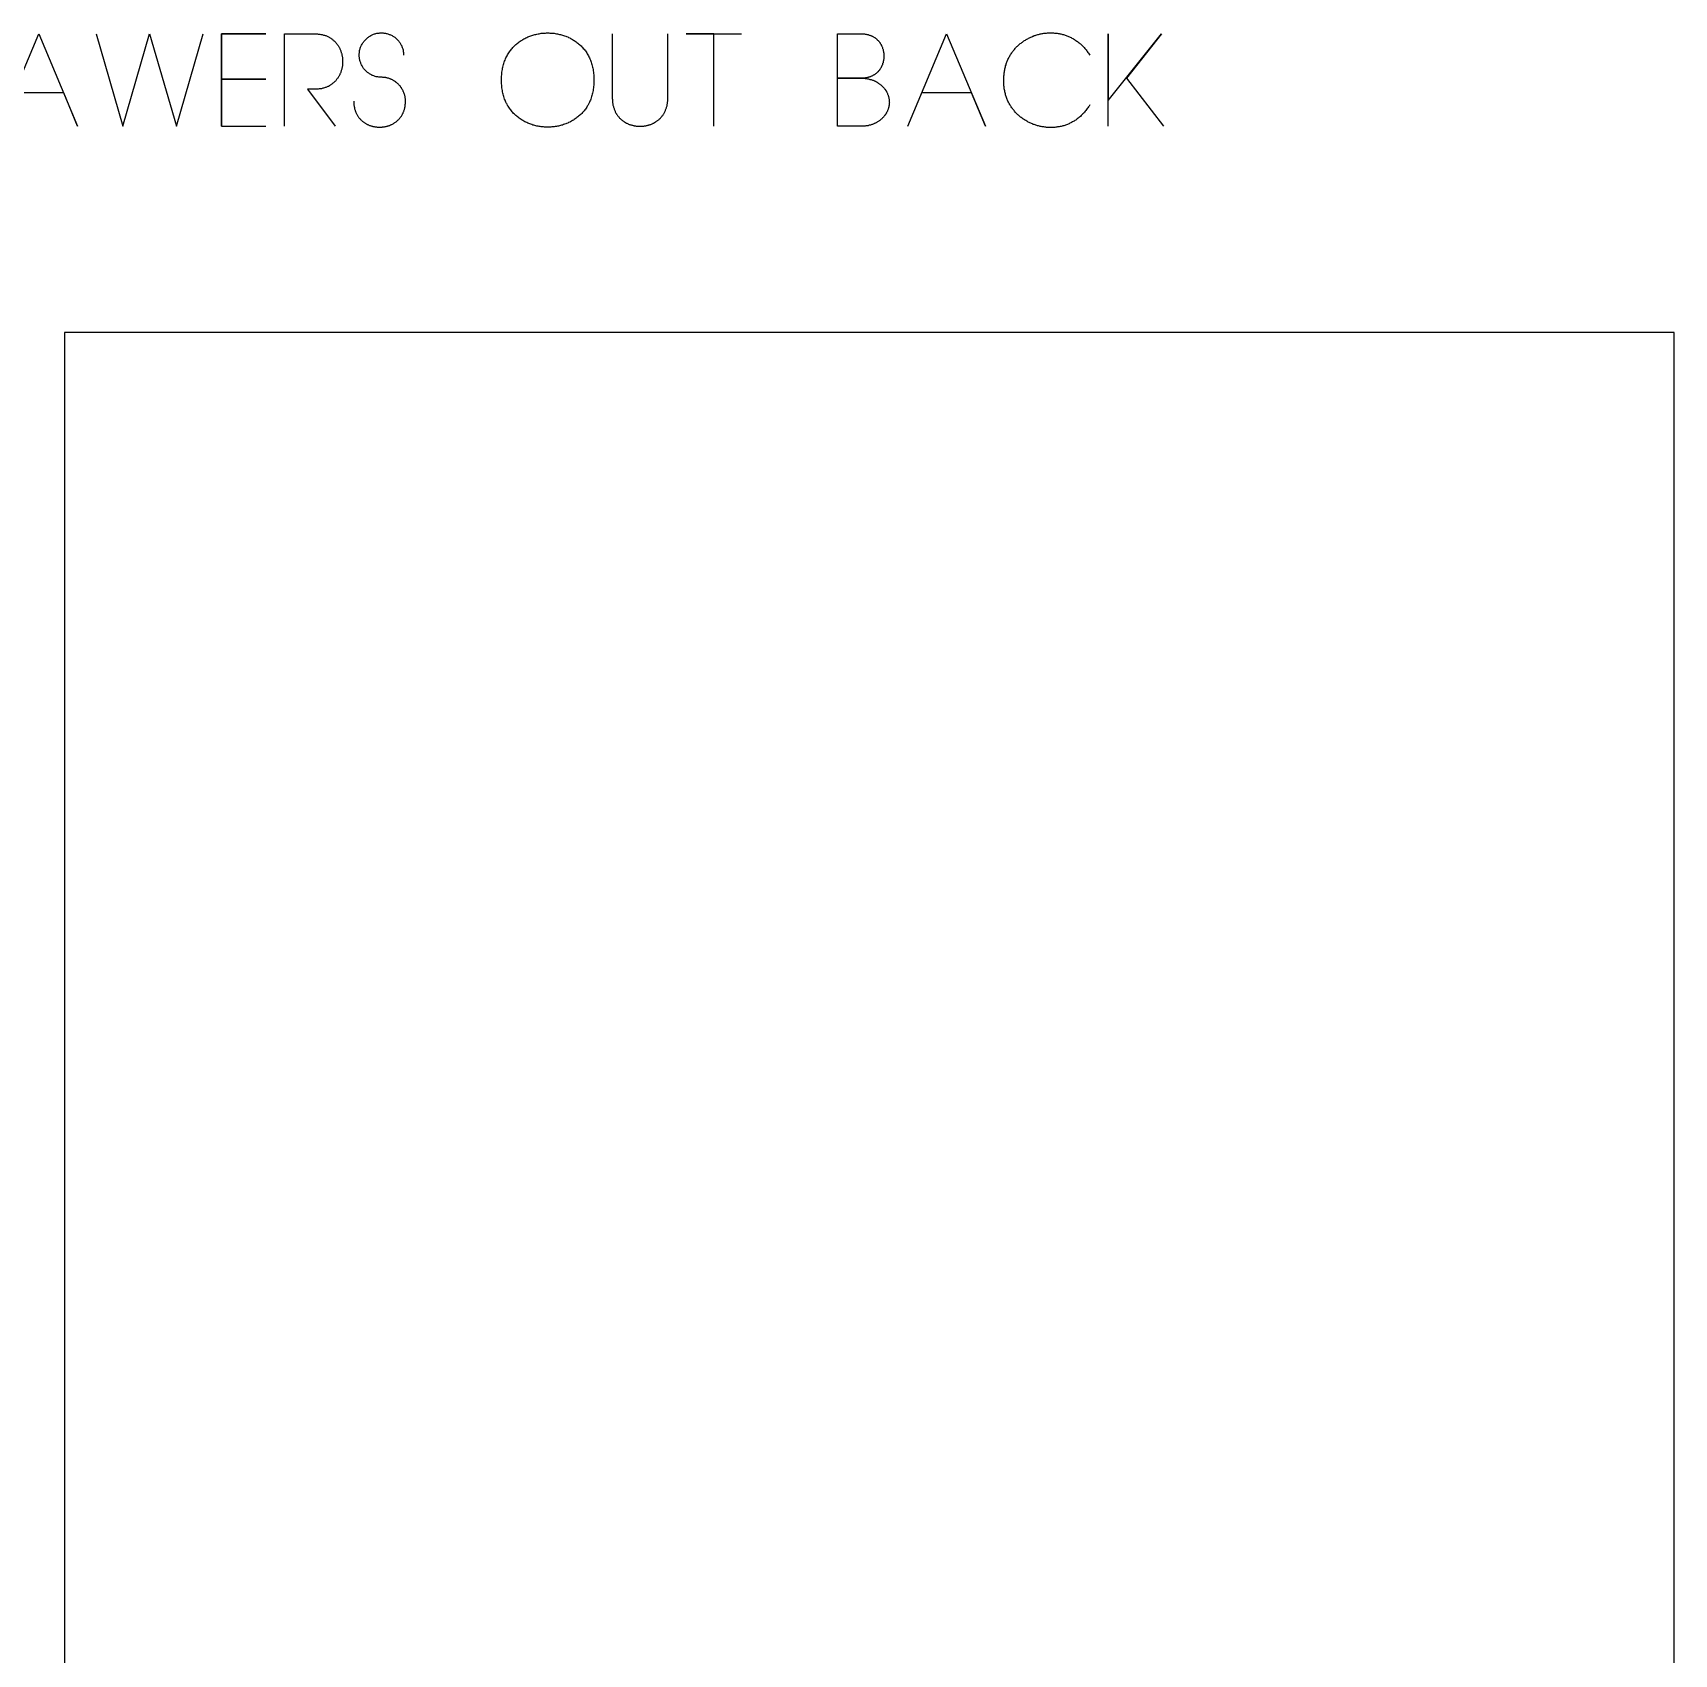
# Model space of a CAD drawing. Extents: x -767 to 4956, y -438 to 2808.
# Drawn here: x 3713 to 4956, y 1439 to 2667 of the extents above; entities that cross this region are included whole.
import ezdxf

# ---------------------------------------------------------------- set-up
doc = ezdxf.new("R2010")
doc.units = 0
doc.layers.add('DEFAULT_LAYER', color=1, linetype='CONTINUOUS')
doc.layers.add('T5_LOGOLAYER_2', color=18, linetype='CONTINUOUS')

msp = doc.modelspace()

# ---------------------------------------------------------------- linework, layer by layer
at = {"layer": 'DEFAULT_LAYER'}
msp.add_lwpolyline([(3736.5, 0), (4956.5, 0), (4956.5, 2440), (3736.5, 2440)], close=True, dxfattribs=at)
at = {"layer": 'T5_LOGOLAYER_2'}
for points in [[(3687.6, 2596.4), (3717, 2666.4), (3746.4, 2596.4), (3735.9, 2621.6), (3698.8, 2621.6)], [(3760.4, 2666.4), (3780.7, 2596.4), (3801, 2666.4), (3821.3, 2596.4), (3841.6, 2666.4)], [(3855.6, 2596.4), (3855.6, 2666.4), (3889.2, 2666.4), (3855.6, 2666.4), (3855.6, 2632.1), (3889.2, 2632.1), (3855.6, 2632.1), (3855.6, 2596.4), (3889.2, 2596.4)], [(3903.2, 2596.4), (3903.2, 2666.4), (3926.3, 2666.4), (3927, 2666.4), (3927.6, 2666.3), (3928.3, 2666.3), (3928.9, 2666.2), (3929.5, 2666.2), (3930.1, 2666.1), (3930.7, 2666), (3931.3, 2665.9), (3931.8, 2665.8), (3932.4, 2665.6), (3932.9, 2665.5), (3933.5, 2665.3), (3934, 2665.2), (3934.5, 2665), (3935, 2664.8), (3935.5, 2664.6), (3936, 2664.3), (3936.5, 2664.1), (3937, 2663.9), (3937.4, 2663.6), (3937.9, 2663.3), (3938.3, 2663.1), (3938.7, 2662.8), (3939.1, 2662.5), (3939.5, 2662.2), (3939.9, 2661.9), (3940.3, 2661.5), (3940.7, 2661.2), (3941.1, 2660.9), (3941.4, 2660.5), (3941.8, 2660.2), (3942.1, 2659.8), (3942.4, 2659.4), (3942.7, 2659), (3943, 2658.7), (3943.3, 2658.3), (3943.6, 2657.9), (3943.9, 2657.5), (3944.1, 2657), (3944.4, 2656.6), (3944.6, 2656.2), (3944.9, 2655.8), (3945.1, 2655.3), (3945.3, 2654.9), (3945.5, 2654.4), (3945.7, 2654), (3945.9, 2653.5), (3946, 2653.1), (3946.2, 2652.6), (3946.3, 2652.1), (3946.5, 2651.7), (3946.6, 2651.2), (3946.7, 2650.7), (3946.8, 2650.2), (3946.9, 2649.8), (3947, 2649.3), (3947.1, 2648.8), (3947.2, 2648.3), (3947.2, 2647.8), (3947.3, 2647.3), (3947.3, 2646.8), (3947.3, 2646.3), (3947.3, 2645.9), (3947.3, 2645.4), (3947.3, 2644.9), (3947.3, 2644.4), (3947.3, 2643.9), (3947.3, 2643.4), (3947.2, 2642.9), (3947.2, 2642.4), (3947.1, 2641.9), (3947, 2641.4), (3946.9, 2641), (3946.8, 2640.5), (3946.7, 2640), (3946.6, 2639.5), (3946.5, 2639.1), (3946.3, 2638.6), (3946.2, 2638.1), (3946, 2637.7), (3945.9, 2637.2), (3945.7, 2636.7), (3945.5, 2636.3), (3945.3, 2635.8), (3945.1, 2635.4), (3944.9, 2635), (3944.6, 2634.5), (3944.4, 2634.1), (3944.1, 2633.7), (3943.9, 2633.3), (3943.6, 2632.9), (3943.3, 2632.5), (3943, 2632.1), (3942.7, 2631.7), (3942.4, 2631.3), (3942.1, 2630.9), (3941.8, 2630.6), (3941.4, 2630.2), (3941.1, 2629.9), (3940.7, 2629.5), (3940.3, 2629.2), (3939.9, 2628.9), (3939.5, 2628.5), (3939.1, 2628.2), (3938.7, 2627.9), (3938.3, 2627.7), (3937.9, 2627.4), (3937.4, 2627.1), (3937, 2626.9), (3936.5, 2626.6), (3936, 2626.4), (3935.5, 2626.2), (3935, 2626), (3934.5, 2625.8), (3934, 2625.6), (3933.5, 2625.4), (3932.9, 2625.2), (3932.4, 2625.1), (3931.8, 2625), (3931.3, 2624.8), (3930.7, 2624.7), (3930.1, 2624.6), (3929.5, 2624.6), (3928.9, 2624.5), (3928.3, 2624.4), (3927.6, 2624.4), (3927, 2624.4), (3926.3, 2624.4), (3920.7, 2624.4), (3941.7, 2596.4)], [(3955.7, 2615.3), (3955.8, 2614.7), (3955.8, 2614.1), (3955.8, 2613.5), (3955.9, 2612.9), (3955.9, 2612.3), (3956, 2611.8), (3956.1, 2611.2), (3956.2, 2610.7), (3956.3, 2610.1), (3956.4, 2609.6), (3956.6, 2609.1), (3956.7, 2608.6), (3956.9, 2608.1), (3957, 2607.6), (3957.2, 2607.2), (3957.4, 2606.7), (3957.6, 2606.2), (3957.9, 2605.8), (3958.1, 2605.4), (3958.3, 2604.9), (3958.6, 2604.5), (3958.8, 2604.1), (3959.1, 2603.7), (3959.4, 2603.3), (3959.6, 2602.9), (3959.9, 2602.6), (3960.2, 2602.2), (3960.6, 2601.9), (3960.9, 2601.5), (3961.2, 2601.2), (3961.5, 2600.9), (3961.9, 2600.6), (3962.2, 2600.3), (3962.6, 2600), (3962.9, 2599.7), (3963.3, 2599.4), (3963.7, 2599.2), (3964.1, 2598.9), (3964.4, 2598.7), (3964.8, 2598.4), (3965.2, 2598.2), (3965.6, 2598), (3966, 2597.8), (3966.5, 2597.6), (3966.9, 2597.4), (3967.3, 2597.2), (3967.7, 2597), (3968.1, 2596.9), (3968.6, 2596.7), (3969, 2596.6), (3969.5, 2596.5), (3969.9, 2596.4), (3970.3, 2596.2), (3970.8, 2596.1), (3971.2, 2596.1), (3971.7, 2596), (3972.1, 2595.9), (3972.6, 2595.8), (3973.1, 2595.8), (3973.5, 2595.7), (3974, 2595.7), (3974.4, 2595.7), (3974.9, 2595.7), (3975.3, 2595.7), (3975.8, 2595.7), (3976.3, 2595.7), (3976.7, 2595.7), (3977.2, 2595.7), (3977.6, 2595.8), (3978.1, 2595.8), (3978.5, 2595.9), (3979, 2596), (3979.5, 2596.1), (3979.9, 2596.1), (3980.3, 2596.2), (3980.8, 2596.4), (3981.2, 2596.5), (3981.7, 2596.6), (3982.1, 2596.7), (3982.5, 2596.9), (3983, 2597), (3983.4, 2597.2), (3983.8, 2597.4), (3984.2, 2597.6), (3984.6, 2597.8), (3985.1, 2598), (3985.5, 2598.2), (3985.9, 2598.4), (3986.2, 2598.7), (3986.6, 2598.9), (3987, 2599.2), (3987.4, 2599.4), (3987.8, 2599.7), (3988.1, 2600), (3988.5, 2600.3), (3988.8, 2600.6), (3989.2, 2600.9), (3989.5, 2601.2), (3989.8, 2601.5), (3990.1, 2601.9), (3990.4, 2602.2), (3990.7, 2602.6), (3991, 2602.9), (3991.3, 2603.3), (3991.6, 2603.7), (3991.9, 2604.1), (3992.1, 2604.5), (3992.4, 2604.9), (3992.6, 2605.4), (3992.8, 2605.8), (3993.1, 2606.2), (3993.3, 2606.7), (3993.5, 2607.2), (3993.6, 2607.6), (3993.8, 2608.1), (3994, 2608.6), (3994.1, 2609.1), (3994.3, 2609.6), (3994.4, 2610.1), (3994.5, 2610.7), (3994.6, 2611.2), (3994.7, 2611.8), (3994.8, 2612.3), (3994.8, 2612.9), (3994.9, 2613.5), (3994.9, 2614.1), (3994.9, 2614.7), (3994.9, 2615.3), (3994.9, 2615.7), (3994.9, 2616.2), (3994.9, 2616.7), (3994.9, 2617.1), (3994.8, 2617.6), (3994.7, 2618), (3994.7, 2618.5), (3994.6, 2618.9), (3994.5, 2619.4), (3994.4, 2619.8), (3994.3, 2620.3), (3994.1, 2620.7), (3994, 2621.1), (3993.8, 2621.5), (3993.7, 2621.9), (3993.5, 2622.4), (3993.3, 2622.8), (3993.2, 2623.2), (3993, 2623.6), (3992.8, 2623.9), (3992.5, 2624.3), (3992.3, 2624.7), (3992.1, 2625.1), (3991.8, 2625.4), (3991.6, 2625.8), (3991.3, 2626.2), (3991.1, 2626.5), (3990.8, 2626.9), (3990.5, 2627.2), (3990.2, 2627.5), (3989.9, 2627.8), (3989.6, 2628.1), (3989.3, 2628.5), (3989, 2628.7), (3988.7, 2629), (3988.3, 2629.3), (3988, 2629.6), (3987.6, 2629.9), (3987.3, 2630.1), (3986.9, 2630.4), (3986.6, 2630.6), (3986.2, 2630.8), (3985.8, 2631.1), (3985.4, 2631.3), (3985, 2631.5), (3984.6, 2631.7), (3984.2, 2631.9), (3983.8, 2632), (3983.4, 2632.2), (3983, 2632.4), (3982.6, 2632.5), (3982.2, 2632.7), (3981.7, 2632.8), (3981.3, 2632.9), (3980.9, 2633), (3980.4, 2633.1), (3980, 2633.2), (3979.5, 2633.3), (3979.1, 2633.3), (3978.6, 2633.4), (3978.1, 2633.4), (3977.7, 2633.4), (3977.2, 2633.5), (3976.7, 2633.5), (3976, 2633.5), (3975.4, 2633.5), (3974.7, 2633.6), (3974, 2633.7), (3973.4, 2633.8), (3972.7, 2633.9), (3972.1, 2634.1), (3971.5, 2634.3), (3970.9, 2634.5), (3970.3, 2634.7), (3969.7, 2634.9), (3969.2, 2635.2), (3968.6, 2635.5), (3968.1, 2635.8), (3967.6, 2636.1), (3967.1, 2636.5), (3966.6, 2636.8), (3966.1, 2637.2), (3965.7, 2637.6), (3965.2, 2638), (3964.8, 2638.4), (3964.4, 2638.8), (3964, 2639.3), (3963.6, 2639.7), (3963.2, 2640.2), (3962.9, 2640.7), (3962.6, 2641.2), (3962.3, 2641.7), (3962, 2642.2), (3961.7, 2642.8), (3961.4, 2643.3), (3961.2, 2643.8), (3961, 2644.4), (3960.8, 2644.9), (3960.6, 2645.5), (3960.4, 2646.1), (3960.3, 2646.7), (3960.2, 2647.2), (3960.1, 2647.8), (3960, 2648.4), (3959.9, 2649), (3959.9, 2649.6), (3959.9, 2650.2), (3959.9, 2650.8), (3959.9, 2651.4), (3960, 2652), (3960, 2652.6), (3960.1, 2653.2), (3960.2, 2653.8), (3960.4, 2654.4), (3960.5, 2655), (3960.7, 2655.6), (3960.9, 2656.2), (3961.2, 2656.7), (3961.4, 2657.3), (3961.7, 2657.9), (3962, 2658.5), (3962.3, 2659), (3962.7, 2659.6), (3963.1, 2660.1), (3963.5, 2660.6), (3963.9, 2661.2), (3964.4, 2661.7), (3964.8, 2662.2), (3965.3, 2662.6), (3965.9, 2663.1), (3966.4, 2663.5), (3966.9, 2663.9), (3967.5, 2664.3), (3968, 2664.7), (3968.6, 2665), (3969.1, 2665.3), (3969.7, 2665.6), (3970.3, 2665.8), (3970.8, 2666.1), (3971.4, 2666.3), (3972, 2666.5), (3972.6, 2666.6), (3973.2, 2666.8), (3973.8, 2666.9), (3974.4, 2667), (3975, 2667), (3975.6, 2667.1), (3976.2, 2667.1), (3976.8, 2667.1), (3977.4, 2667.1), (3978, 2667.1), (3978.6, 2667), (3979.2, 2666.9), (3979.8, 2666.8), (3980.3, 2666.7), (3980.9, 2666.6), (3981.5, 2666.4), (3982.1, 2666.2), (3982.6, 2666), (3983.2, 2665.8), (3983.7, 2665.6), (3984.3, 2665.3), (3984.8, 2665), (3985.3, 2664.7), (3985.8, 2664.4), (3986.3, 2664.1), (3986.8, 2663.8), (3987.3, 2663.4), (3987.7, 2663), (3988.2, 2662.6), (3988.6, 2662.2), (3989, 2661.8), (3989.4, 2661.4), (3989.8, 2660.9), (3990.2, 2660.4), (3990.6, 2659.9), (3990.9, 2659.4), (3991.2, 2658.9), (3991.5, 2658.4), (3991.8, 2657.8), (3992.1, 2657.3), (3992.3, 2656.7), (3992.5, 2656.1), (3992.7, 2655.5), (3992.9, 2654.9), (3993.1, 2654.3), (3993.2, 2653.6), (3993.3, 2653), (3993.4, 2652.3), (3993.5, 2651.6), (3993.5, 2651), (3993.5, 2650.3)], [(4151.7, 2666.4), (4151.7, 2617.4), (4151.8, 2616.7), (4151.8, 2616.1), (4151.8, 2615.4), (4151.9, 2614.8), (4151.9, 2614.2), (4152, 2613.6), (4152.1, 2613), (4152.2, 2612.4), (4152.3, 2611.9), (4152.5, 2611.3), (4152.6, 2610.8), (4152.8, 2610.2), (4153, 2609.7), (4153.1, 2609.2), (4153.3, 2608.7), (4153.5, 2608.2), (4153.8, 2607.7), (4154, 2607.2), (4154.2, 2606.7), (4154.5, 2606.3), (4154.8, 2605.8), (4155, 2605.4), (4155.3, 2605), (4155.6, 2604.6), (4155.9, 2604.2), (4156.2, 2603.8), (4156.6, 2603.4), (4156.9, 2603), (4157.2, 2602.6), (4157.6, 2602.3), (4157.9, 2601.9), (4158.3, 2601.6), (4158.7, 2601.3), (4159.1, 2601), (4159.4, 2600.7), (4159.8, 2600.4), (4160.2, 2600.1), (4160.7, 2599.8), (4161.1, 2599.6), (4161.5, 2599.3), (4161.9, 2599.1), (4162.3, 2598.8), (4162.8, 2598.6), (4163.2, 2598.4), (4163.7, 2598.2), (4164.1, 2598), (4164.6, 2597.8), (4165, 2597.7), (4165.5, 2597.5), (4166, 2597.4), (4166.4, 2597.2), (4166.9, 2597.1), (4167.4, 2597), (4167.9, 2596.9), (4168.3, 2596.8), (4168.8, 2596.7), (4169.3, 2596.6), (4169.8, 2596.5), (4170.3, 2596.5), (4170.8, 2596.4), (4171.3, 2596.4), (4171.8, 2596.4), (4172.3, 2596.4), (4172.7, 2596.4), (4173.2, 2596.4), (4173.7, 2596.4), (4174.2, 2596.4), (4174.7, 2596.4), (4175.2, 2596.5), (4175.7, 2596.5), (4176.2, 2596.6), (4176.7, 2596.7), (4177.1, 2596.8), (4177.6, 2596.9), (4178.1, 2597), (4178.6, 2597.1), (4179.1, 2597.2), (4179.5, 2597.4), (4180, 2597.5), (4180.5, 2597.7), (4180.9, 2597.8), (4181.4, 2598), (4181.8, 2598.2), (4182.3, 2598.4), (4182.7, 2598.6), (4183.1, 2598.8), (4183.6, 2599.1), (4184, 2599.3), (4184.4, 2599.6), (4184.8, 2599.8), (4185.2, 2600.1), (4185.6, 2600.4), (4186, 2600.7), (4186.4, 2601), (4186.8, 2601.3), (4187.2, 2601.6), (4187.5, 2601.9), (4187.9, 2602.3), (4188.3, 2602.6), (4188.6, 2603), (4188.9, 2603.4), (4189.3, 2603.8), (4189.6, 2604.2), (4189.9, 2604.6), (4190.2, 2605), (4190.4, 2605.4), (4190.7, 2605.8), (4191, 2606.3), (4191.2, 2606.7), (4191.5, 2607.2), (4191.7, 2607.7), (4191.9, 2608.2), (4192.1, 2608.7), (4192.3, 2609.2), (4192.5, 2609.7), (4192.7, 2610.2), (4192.9, 2610.8), (4193, 2611.3), (4193.2, 2611.9), (4193.3, 2612.4), (4193.4, 2613), (4193.5, 2613.6), (4193.6, 2614.2), (4193.6, 2614.8), (4193.7, 2615.4), (4193.7, 2616.1), (4193.7, 2616.7), (4193.7, 2617.4), (4193.7, 2666.4)], [(4228.7, 2596.4), (4228.7, 2666.4), (4207.7, 2666.4), (4249.7, 2666.4)], [(4375.7, 2596.4), (4405.1, 2666.4), (4434.5, 2596.4), (4424, 2621.6), (4386.9, 2621.6)], [(4513.6, 2612.5), (4513.1, 2611.7), (4512.7, 2611), (4512.2, 2610.3), (4511.7, 2609.7), (4511.2, 2609), (4510.7, 2608.4), (4510.2, 2607.8), (4509.7, 2607.1), (4509.2, 2606.6), (4508.7, 2606), (4508.1, 2605.4), (4507.6, 2604.9), (4507, 2604.4), (4506.5, 2603.8), (4505.9, 2603.3), (4505.3, 2602.9), (4504.7, 2602.4), (4504.1, 2602), (4503.5, 2601.5), (4502.9, 2601.1), (4502.3, 2600.7), (4501.7, 2600.3), (4501.1, 2599.9), (4500.5, 2599.6), (4499.8, 2599.2), (4499.2, 2598.9), (4498.5, 2598.6), (4497.9, 2598.3), (4497.2, 2598), (4496.6, 2597.8), (4495.9, 2597.5), (4495.3, 2597.3), (4494.6, 2597), (4493.9, 2596.8), (4493.2, 2596.6), (4492.6, 2596.5), (4491.9, 2596.3), (4491.2, 2596.1), (4490.5, 2596), (4489.8, 2595.9), (4489.1, 2595.8), (4488.5, 2595.7), (4487.8, 2595.6), (4487.1, 2595.5), (4486.4, 2595.5), (4485.7, 2595.4), (4485, 2595.4), (4484.3, 2595.4), (4483.6, 2595.4), (4482.9, 2595.4), (4482.2, 2595.4), (4481.5, 2595.5), (4480.8, 2595.5), (4480.2, 2595.6), (4479.5, 2595.7), (4478.8, 2595.8), (4478.1, 2595.9), (4477.4, 2596), (4476.7, 2596.1), (4476.1, 2596.2), (4475.4, 2596.4), (4474.7, 2596.6), (4474, 2596.8), (4473.4, 2596.9), (4472.7, 2597.2), (4472.1, 2597.4), (4471.4, 2597.6), (4470.8, 2597.8), (4470.1, 2598.1), (4469.5, 2598.4), (4468.8, 2598.6), (4468.2, 2598.9), (4467.6, 2599.2), (4467, 2599.5), (4466.4, 2599.9), (4465.8, 2600.2), (4465.2, 2600.6), (4464.6, 2600.9), (4464, 2601.3), (4463.4, 2601.7), (4462.8, 2602.1), (4462.3, 2602.5), (4461.7, 2602.9), (4461.2, 2603.3), (4460.6, 2603.8), (4460.1, 2604.2), (4459.6, 2604.7), (4459.1, 2605.1), (4458.6, 2605.6), (4458.1, 2606.1), (4457.6, 2606.6), (4457.1, 2607.1), (4456.6, 2607.7), (4456.2, 2608.2), (4455.7, 2608.7), (4455.3, 2609.3), (4454.9, 2609.9), (4454.5, 2610.4), (4454.1, 2611), (4453.7, 2611.6), (4453.3, 2612.2), (4453, 2612.8), (4452.6, 2613.5), (4452.3, 2614.1), (4451.9, 2614.7), (4451.6, 2615.4), (4451.3, 2616.1), (4451, 2616.7), (4450.8, 2617.4), (4450.5, 2618.1), (4450.3, 2618.8), (4450, 2619.5), (4449.8, 2620.2), (4449.6, 2621), (4449.4, 2621.7), (4449.2, 2622.4), (4449.1, 2623.2), (4448.9, 2624), (4448.8, 2624.7), (4448.7, 2625.5), (4448.6, 2626.3), (4448.5, 2627.1), (4448.5, 2627.9), (4448.4, 2628.7), (4448.4, 2629.5), (4448.4, 2630.4), (4448.4, 2631.2), (4448.5, 2632.1), (4448.5, 2632.9), (4448.5, 2633.7), (4448.5, 2634.5), (4448.6, 2635.3), (4448.7, 2636.1), (4448.8, 2636.9), (4448.9, 2637.7), (4449, 2638.4), (4449.1, 2639.2), (4449.3, 2639.9), (4449.5, 2640.7), (4449.6, 2641.4), (4449.8, 2642.1), (4450.1, 2642.9), (4450.3, 2643.6), (4450.5, 2644.3), (4450.8, 2644.9), (4451, 2645.6), (4451.3, 2646.3), (4451.6, 2646.9), (4451.9, 2647.6), (4452.2, 2648.2), (4452.6, 2648.9), (4452.9, 2649.5), (4453.3, 2650.1), (4453.6, 2650.7), (4454, 2651.3), (4454.4, 2651.9), (4454.8, 2652.4), (4455.2, 2653), (4455.6, 2653.6), (4456.1, 2654.1), (4456.5, 2654.6), (4457, 2655.2), (4457.4, 2655.7), (4457.9, 2656.2), (4458.4, 2656.7), (4458.9, 2657.1), (4459.4, 2657.6), (4459.9, 2658.1), (4460.4, 2658.5), (4460.9, 2659), (4461.5, 2659.4), (4462, 2659.8), (4462.5, 2660.2), (4463.1, 2660.6), (4463.7, 2661), (4464.2, 2661.4), (4464.8, 2661.7), (4465.4, 2662.1), (4466, 2662.4), (4466.6, 2662.7), (4467.2, 2663.1), (4467.8, 2663.4), (4468.4, 2663.7), (4469, 2663.9), (4469.6, 2664.2), (4470.3, 2664.5), (4470.9, 2664.7), (4471.5, 2665), (4472.2, 2665.2), (4472.8, 2665.4), (4473.5, 2665.6), (4474.1, 2665.8), (4474.8, 2666), (4475.4, 2666.1), (4476.1, 2666.3), (4476.8, 2666.4), (4477.4, 2666.6), (4478.1, 2666.7), (4478.8, 2666.8), (4479.4, 2666.9), (4480.1, 2666.9), (4480.8, 2667), (4481.5, 2667.1), (4482.1, 2667.1), (4482.8, 2667.1), (4483.5, 2667.1), (4484.2, 2667.1), (4484.9, 2667.1), (4485.5, 2667.1), (4486.2, 2667.1), (4486.9, 2667), (4487.6, 2667), (4488.3, 2666.9), (4488.9, 2666.8), (4489.6, 2666.7), (4490.3, 2666.6), (4491, 2666.4), (4491.6, 2666.3), (4492.3, 2666.1), (4493, 2666), (4493.6, 2665.8), (4494.3, 2665.6), (4495, 2665.4), (4495.6, 2665.2), (4496.3, 2664.9), (4496.9, 2664.7), (4497.5, 2664.4), (4498.2, 2664.1), (4498.8, 2663.8), (4499.5, 2663.5), (4500.1, 2663.2), (4500.7, 2662.8), (4501.3, 2662.5), (4501.9, 2662.1), (4502.5, 2661.7), (4503.1, 2661.3), (4503.7, 2660.9), (4504.3, 2660.5), (4504.9, 2660.1), (4505.5, 2659.6), (4506, 2659.1), (4506.6, 2658.7), (4507.1, 2658.2), (4507.7, 2657.6), (4508.2, 2657.1), (4508.7, 2656.6), (4509.3, 2656), (4509.8, 2655.4), (4510.3, 2654.8), (4510.8, 2654.2), (4511.3, 2653.6), (4511.7, 2653), (4512.2, 2652.3), (4512.7, 2651.7), (4513.1, 2651), (4513.6, 2650.3)], [(4527.4, 2596.4), (4527.4, 2666.4), (4527.4, 2616), (4568, 2666.4), (4541.4, 2632.8), (4569.4, 2596.4)]]:
    msp.add_lwpolyline(points, dxfattribs=at)
for points in [[(4137.7, 2630.7), (4137.7, 2629.6), (4137.7, 2628.5), (4137.6, 2627.5), (4137.5, 2626.4), (4137.4, 2625.4), (4137.3, 2624.4), (4137.1, 2623.4), (4137, 2622.5), (4136.8, 2621.5), (4136.5, 2620.6), (4136.3, 2619.7), (4136, 2618.8), (4135.7, 2617.9), (4135.4, 2617), (4135.1, 2616.2), (4134.7, 2615.4), (4134.4, 2614.5), (4134, 2613.7), (4133.6, 2613), (4133.2, 2612.2), (4132.7, 2611.5), (4132.3, 2610.7), (4131.8, 2610), (4131.3, 2609.3), (4130.8, 2608.7), (4130.3, 2608), (4129.7, 2607.4), (4129.2, 2606.7), (4128.6, 2606.1), (4128, 2605.5), (4127.4, 2605), (4126.8, 2604.4), (4126.2, 2603.9), (4125.6, 2603.4), (4124.9, 2602.9), (4124.2, 2602.4), (4123.6, 2601.9), (4122.9, 2601.4), (4122.2, 2601), (4121.5, 2600.6), (4120.8, 2600.2), (4120.1, 2599.8), (4119.4, 2599.4), (4118.6, 2599.1), (4117.9, 2598.7), (4117.1, 2598.4), (4116.4, 2598.1), (4115.6, 2597.9), (4114.8, 2597.6), (4114, 2597.3), (4113.3, 2597.1), (4112.5, 2596.9), (4111.7, 2596.7), (4110.9, 2596.5), (4110.1, 2596.4), (4109.3, 2596.2), (4108.5, 2596.1), (4107.7, 2596), (4106.8, 2595.9), (4106, 2595.8), (4105.2, 2595.7), (4104.4, 2595.7), (4103.6, 2595.7), (4102.7, 2595.7), (4101.9, 2595.7), (4101.1, 2595.7), (4100.3, 2595.7), (4099.5, 2595.8), (4098.7, 2595.9), (4097.8, 2596), (4097, 2596.1), (4096.2, 2596.2), (4095.4, 2596.4), (4094.6, 2596.5), (4093.8, 2596.7), (4093, 2596.9), (4092.2, 2597.1), (4091.4, 2597.3), (4090.7, 2597.6), (4089.9, 2597.9), (4089.1, 2598.1), (4088.4, 2598.4), (4087.6, 2598.7), (4086.9, 2599.1), (4086.1, 2599.4), (4085.4, 2599.8), (4084.7, 2600.2), (4084, 2600.6), (4083.3, 2601), (4082.6, 2601.4), (4081.9, 2601.9), (4081.2, 2602.4), (4080.6, 2602.9), (4079.9, 2603.4), (4079.3, 2603.9), (4078.7, 2604.4), (4078.1, 2605), (4077.5, 2605.5), (4076.9, 2606.1), (4076.3, 2606.7), (4075.8, 2607.4), (4075.2, 2608), (4074.7, 2608.7), (4074.2, 2609.3), (4073.7, 2610), (4073.2, 2610.7), (4072.8, 2611.5), (4072.3, 2612.2), (4071.9, 2613), (4071.5, 2613.7), (4071.1, 2614.5), (4070.8, 2615.4), (4070.4, 2616.2), (4070.1, 2617), (4069.8, 2617.9), (4069.5, 2618.8), (4069.2, 2619.7), (4069, 2620.6), (4068.7, 2621.5), (4068.5, 2622.5), (4068.4, 2623.4), (4068.2, 2624.4), (4068.1, 2625.4), (4067.9, 2626.4), (4067.9, 2627.5), (4067.8, 2628.5), (4067.8, 2629.6), (4067.7, 2630.7), (4067.7, 2632.1), (4067.8, 2633.2), (4067.8, 2634.2), (4067.9, 2635.3), (4067.9, 2636.3), (4068.1, 2637.3), (4068.2, 2638.3), (4068.4, 2639.3), (4068.5, 2640.3), (4068.7, 2641.2), (4069, 2642.1), (4069.2, 2643.1), (4069.5, 2644), (4069.8, 2644.8), (4070.1, 2645.7), (4070.4, 2646.5), (4070.8, 2647.4), (4071.1, 2648.2), (4071.5, 2649), (4071.9, 2649.8), (4072.3, 2650.5), (4072.8, 2651.3), (4073.2, 2652), (4073.7, 2652.7), (4074.2, 2653.4), (4074.7, 2654.1), (4075.2, 2654.7), (4075.8, 2655.4), (4076.3, 2656), (4076.9, 2656.6), (4077.5, 2657.2), (4078.1, 2657.8), (4078.7, 2658.3), (4079.3, 2658.9), (4079.9, 2659.4), (4080.6, 2659.9), (4081.2, 2660.4), (4081.9, 2660.8), (4082.6, 2661.3), (4083.3, 2661.7), (4084, 2662.1), (4084.7, 2662.5), (4085.4, 2662.9), (4086.1, 2663.3), (4086.9, 2663.6), (4087.6, 2664), (4088.4, 2664.3), (4089.1, 2664.6), (4089.9, 2664.9), (4090.7, 2665.1), (4091.4, 2665.4), (4092.2, 2665.6), (4093, 2665.8), (4093.8, 2666), (4094.6, 2666.2), (4095.4, 2666.4), (4096.2, 2666.5), (4097, 2666.6), (4097.8, 2666.8), (4098.7, 2666.9), (4099.5, 2666.9), (4100.3, 2667), (4101.1, 2667), (4101.9, 2667.1), (4102.7, 2667.1), (4103.6, 2667.1), (4104.4, 2667), (4105.2, 2667), (4106, 2666.9), (4106.8, 2666.9), (4107.7, 2666.8), (4108.5, 2666.6), (4109.3, 2666.5), (4110.1, 2666.4), (4110.9, 2666.2), (4111.7, 2666), (4112.5, 2665.8), (4113.3, 2665.6), (4114, 2665.4), (4114.8, 2665.1), (4115.6, 2664.9), (4116.4, 2664.6), (4117.1, 2664.3), (4117.9, 2664), (4118.6, 2663.6), (4119.4, 2663.3), (4120.1, 2662.9), (4120.8, 2662.5), (4121.5, 2662.1), (4122.2, 2661.7), (4122.9, 2661.3), (4123.6, 2660.8), (4124.2, 2660.4), (4124.9, 2659.9), (4125.6, 2659.4), (4126.2, 2658.9), (4126.8, 2658.3), (4127.4, 2657.8), (4128, 2657.2), (4128.6, 2656.6), (4129.2, 2656), (4129.7, 2655.4), (4130.3, 2654.7), (4130.8, 2654.1), (4131.3, 2653.4), (4131.8, 2652.7), (4132.3, 2652), (4132.7, 2651.3), (4133.2, 2650.5), (4133.6, 2649.8), (4134, 2649), (4134.4, 2648.2), (4134.7, 2647.4), (4135.1, 2646.5), (4135.4, 2645.7), (4135.7, 2644.8), (4136, 2644), (4136.3, 2643.1), (4136.5, 2642.1), (4136.8, 2641.2), (4137, 2640.3), (4137.1, 2639.3), (4137.3, 2638.3), (4137.4, 2637.3), (4137.5, 2636.3), (4137.6, 2635.3), (4137.7, 2634.2), (4137.7, 2633.2), (4137.7, 2632.1)], [(4322.5, 2596.4), (4322.5, 2666.4), (4340.7, 2666.4), (4341.3, 2666.4), (4341.8, 2666.3), (4342.3, 2666.3), (4342.8, 2666.3), (4343.3, 2666.2), (4343.7, 2666.2), (4344.2, 2666.1), (4344.7, 2666), (4345.1, 2665.9), (4345.6, 2665.8), (4346, 2665.7), (4346.5, 2665.5), (4346.9, 2665.4), (4347.3, 2665.2), (4347.7, 2665.1), (4348.1, 2664.9), (4348.5, 2664.7), (4348.9, 2664.6), (4349.2, 2664.4), (4349.6, 2664.2), (4350, 2663.9), (4350.3, 2663.7), (4350.7, 2663.5), (4351, 2663.3), (4351.3, 2663), (4351.6, 2662.8), (4351.9, 2662.5), (4352.2, 2662.2), (4352.5, 2662), (4352.8, 2661.7), (4353.1, 2661.4), (4353.3, 2661.1), (4353.6, 2660.8), (4353.9, 2660.5), (4354.1, 2660.2), (4354.3, 2659.9), (4354.6, 2659.6), (4354.8, 2659.2), (4355, 2658.9), (4355.2, 2658.6), (4355.4, 2658.2), (4355.6, 2657.9), (4355.7, 2657.5), (4355.9, 2657.2), (4356.1, 2656.8), (4356.2, 2656.5), (4356.4, 2656.1), (4356.5, 2655.7), (4356.6, 2655.4), (4356.7, 2655), (4356.9, 2654.6), (4357, 2654.2), (4357, 2653.9), (4357.1, 2653.5), (4357.2, 2653.1), (4357.3, 2652.7), (4357.3, 2652.3), (4357.4, 2651.9), (4357.4, 2651.5), (4357.5, 2651.1), (4357.5, 2650.7), (4357.5, 2650.4), (4357.5, 2650), (4357.5, 2649.6), (4357.5, 2649.2), (4357.5, 2648.8), (4357.5, 2648.4), (4357.5, 2648), (4357.4, 2647.6), (4357.4, 2647.2), (4357.3, 2646.8), (4357.3, 2646.4), (4357.2, 2646), (4357.1, 2645.7), (4357, 2645.3), (4357, 2644.9), (4356.9, 2644.5), (4356.7, 2644.1), (4356.6, 2643.8), (4356.5, 2643.4), (4356.4, 2643), (4356.2, 2642.7), (4356.1, 2642.3), (4355.9, 2641.9), (4355.7, 2641.6), (4355.6, 2641.2), (4355.4, 2640.9), (4355.2, 2640.6), (4355, 2640.2), (4354.8, 2639.9), (4354.6, 2639.6), (4354.3, 2639.2), (4354.1, 2638.9), (4353.9, 2638.6), (4353.6, 2638.3), (4353.3, 2638), (4353.1, 2637.7), (4352.8, 2637.4), (4352.5, 2637.2), (4352.2, 2636.9), (4351.9, 2636.6), (4351.6, 2636.4), (4351.3, 2636.1), (4351, 2635.9), (4350.7, 2635.6), (4350.3, 2635.4), (4350, 2635.2), (4349.6, 2635), (4349.2, 2634.8), (4348.9, 2634.6), (4348.5, 2634.4), (4348.1, 2634.2), (4347.7, 2634), (4347.3, 2633.9), (4346.9, 2633.7), (4346.5, 2633.6), (4346, 2633.5), (4345.6, 2633.3), (4345.1, 2633.2), (4344.7, 2633.1), (4344.2, 2633.1), (4343.7, 2633), (4343.3, 2632.9), (4342.8, 2632.9), (4342.3, 2632.8), (4341.8, 2632.8), (4341.3, 2632.8), (4340.7, 2632.8), (4322.5, 2632.8), (4340.7, 2632.8), (4341.3, 2632.8), (4341.8, 2632.7), (4342.4, 2632.7), (4342.9, 2632.7), (4343.4, 2632.6), (4343.9, 2632.6), (4344.4, 2632.5), (4345, 2632.4), (4345.5, 2632.3), (4346, 2632.2), (4346.5, 2632.1), (4347, 2631.9), (4347.5, 2631.8), (4347.9, 2631.7), (4348.4, 2631.5), (4348.9, 2631.3), (4349.3, 2631.2), (4349.8, 2631), (4350.3, 2630.8), (4350.7, 2630.6), (4351.2, 2630.4), (4351.6, 2630.1), (4352, 2629.9), (4352.4, 2629.7), (4352.8, 2629.4), (4353.3, 2629.1), (4353.7, 2628.9), (4354, 2628.6), (4354.4, 2628.3), (4354.8, 2628), (4355.2, 2627.7), (4355.5, 2627.4), (4355.9, 2627.1), (4356.2, 2626.8), (4356.6, 2626.5), (4356.9, 2626.1), (4357.2, 2625.8), (4357.5, 2625.5), (4357.8, 2625.1), (4358.1, 2624.7), (4358.4, 2624.4), (4358.6, 2624), (4358.9, 2623.6), (4359.1, 2623.2), (4359.4, 2622.9), (4359.6, 2622.5), (4359.8, 2622.1), (4360, 2621.6), (4360.2, 2621.2), (4360.4, 2620.8), (4360.6, 2620.4), (4360.7, 2620), (4360.9, 2619.5), (4361, 2619.1), (4361.1, 2618.7), (4361.2, 2618.2), (4361.3, 2617.8), (4361.4, 2617.3), (4361.5, 2616.9), (4361.5, 2616.4), (4361.6, 2616), (4361.6, 2615.5), (4361.6, 2615), (4361.7, 2614.6), (4361.6, 2614.1), (4361.6, 2613.6), (4361.6, 2613.2), (4361.5, 2612.7), (4361.5, 2612.2), (4361.4, 2611.8), (4361.3, 2611.3), (4361.2, 2610.9), (4361.1, 2610.5), (4361, 2610), (4360.9, 2609.6), (4360.7, 2609.2), (4360.6, 2608.7), (4360.4, 2608.3), (4360.2, 2607.9), (4360, 2607.5), (4359.8, 2607.1), (4359.6, 2606.7), (4359.4, 2606.3), (4359.1, 2605.9), (4358.9, 2605.5), (4358.6, 2605.1), (4358.4, 2604.8), (4358.1, 2604.4), (4357.8, 2604), (4357.5, 2603.7), (4357.2, 2603.3), (4356.9, 2603), (4356.6, 2602.7), (4356.2, 2602.3), (4355.9, 2602), (4355.5, 2601.7), (4355.2, 2601.4), (4354.8, 2601.1), (4354.4, 2600.8), (4354, 2600.5), (4353.7, 2600.2), (4353.3, 2600), (4352.8, 2599.7), (4352.4, 2599.5), (4352, 2599.2), (4351.6, 2599), (4351.2, 2598.8), (4350.7, 2598.6), (4350.3, 2598.4), (4349.8, 2598.2), (4349.3, 2598), (4348.9, 2597.8), (4348.4, 2597.6), (4347.9, 2597.5), (4347.5, 2597.3), (4347, 2597.2), (4346.5, 2597.1), (4346, 2596.9), (4345.5, 2596.8), (4345, 2596.7), (4344.4, 2596.6), (4343.9, 2596.6), (4343.4, 2596.5), (4342.9, 2596.5), (4342.4, 2596.4), (4341.8, 2596.4), (4341.3, 2596.4), (4340.7, 2596.4)]]:
    msp.add_lwpolyline(points, close=True, dxfattribs=at)

doc.saveas('drawing.dxf')
